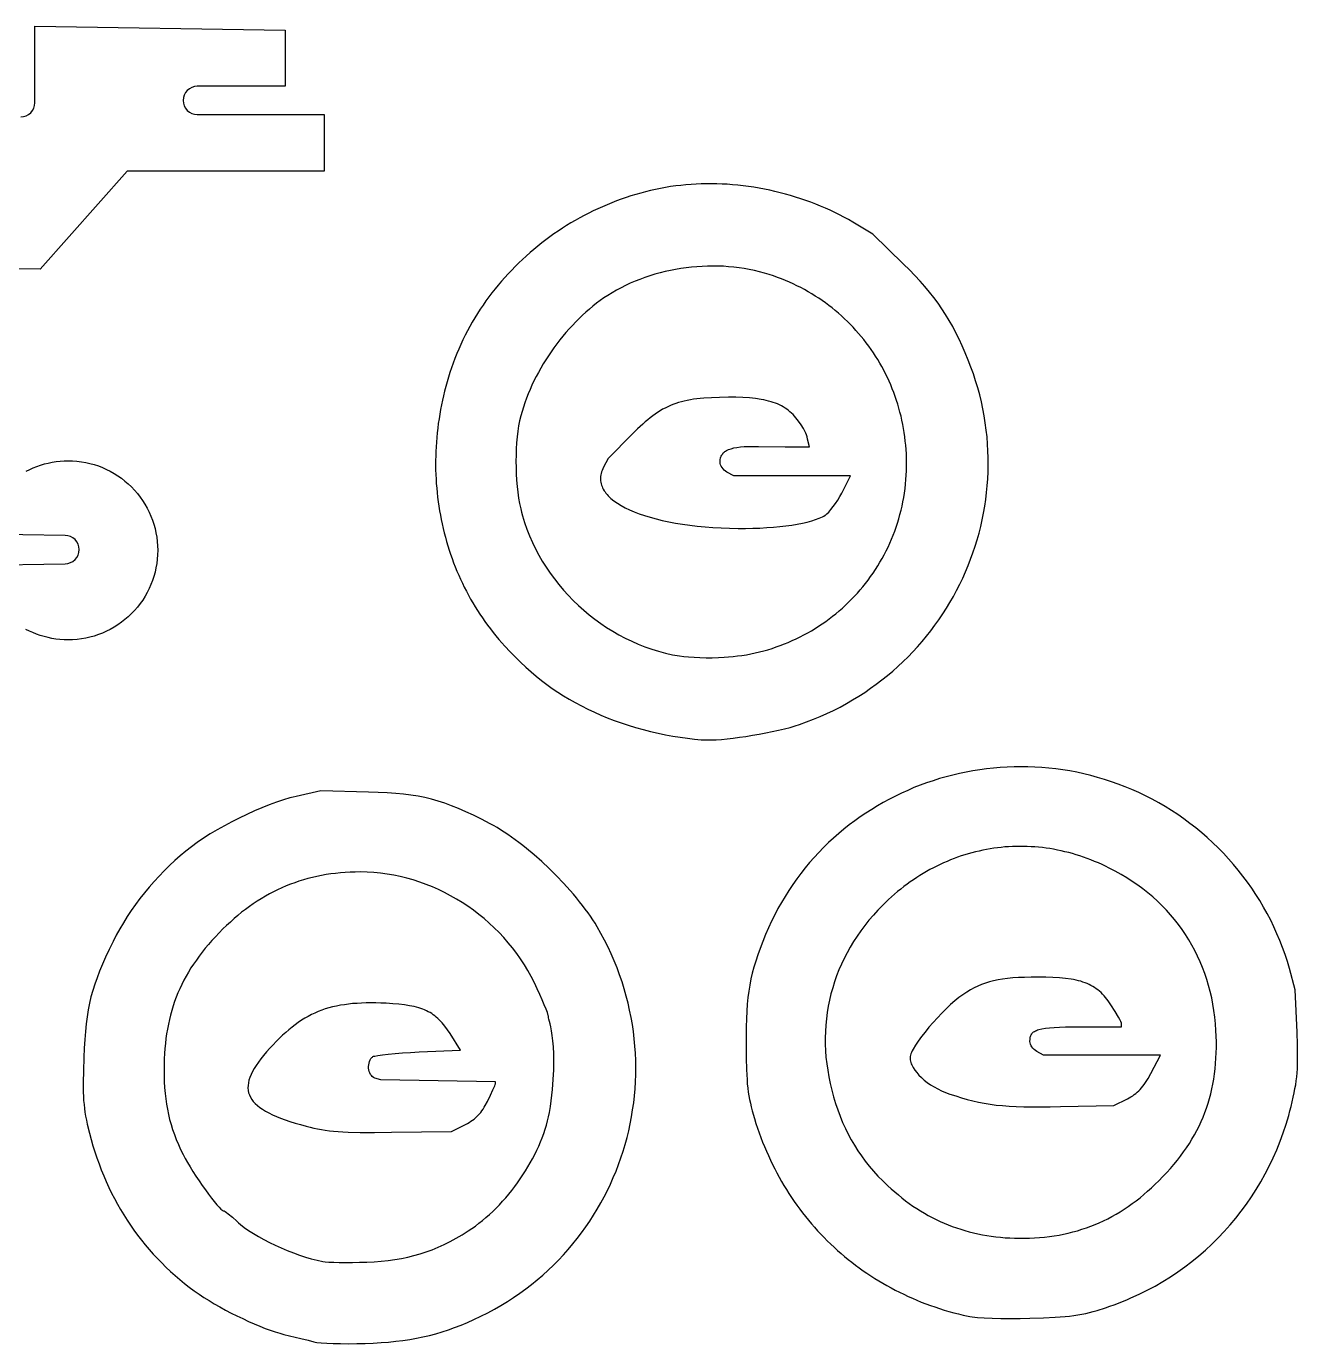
# Model space of a CAD drawing. Extents: x 15 to 568, y 413 to 1194.
# Drawn here: x 281.3 to 416.6, y 563.2 to 703.3 of the extents above; entities that cross this region are included whole.
import ezdxf

# ---------------------------------------------------------------- set-up
doc = ezdxf.new("R2010")
doc.units = 0
doc.header["$MEASUREMENT"] = 0
doc.layers.add('LAYER_1', color=18, linetype='CONTINUOUS')

msp = doc.modelspace()

# ---------------------------------------------------------------- linework, layer by layer
at = {"layer": 'LAYER_1'}
for points in [[(280.72, 693.64, 0.414214), (282.22, 695.14), (282.22, 703.27), (308.86, 702.87), (308.86, 696.89), (299.5, 696.89, 0.414214), (298, 695.39, 0.414214), (299.5, 693.89), (312.99, 693.89), (312.99, 687.88), (292.05, 687.88), (282.78, 677.43), (195.91, 677.75)], [(281.31, 655.97), (281.68, 656.15), (282.05, 656.32), (282.44, 656.47), (282.83, 656.61), (283.23, 656.73), (283.64, 656.83), (284.05, 656.92), (284.47, 656.98), (284.9, 657.03), (285.33, 657.06), (285.76, 657.07, -0.414214), (295.29, 647.55, -0.414214), (285.76, 638.02), (285.32, 638.03), (284.89, 638.06), (284.46, 638.11), (284.03, 638.18), (283.62, 638.26), (283.21, 638.37), (282.8, 638.49), (282.41, 638.63), (282.02, 638.79), (281.64, 638.96), (281.27, 639.14)], [(276.37, 645.97), (285.43, 646.12, 0.414214), (286.93, 647.62, 0.414214), (285.43, 649.12), (276.39, 649.25)]]:
    msp.add_lwpolyline(points, format="xyb", dxfattribs=at)
for points in [[(353.81, 627.38), (354.23, 627.38), (354.71, 627.4), (355.26, 627.44), (355.86, 627.5), (356.5, 627.57), (357.17, 627.66), (357.87, 627.76), (358.57, 627.88), (359.29, 628), (359.99, 628.14), (360.68, 628.28), (361.35, 628.42), (361.98, 628.57), (362.57, 628.72), (363.1, 628.87), (363.57, 629.02), (364.32, 629.29), (365.06, 629.58), (365.78, 629.88), (366.49, 630.2), (367.19, 630.53), (367.88, 630.88), (368.56, 631.25), (369.22, 631.63), (369.87, 632.03), (370.51, 632.44), (371.13, 632.87), (371.74, 633.31), (372.34, 633.76), (372.92, 634.23), (373.49, 634.71), (374.05, 635.2), (374.59, 635.71), (375.12, 636.23), (375.63, 636.76), (376.13, 637.3), (376.62, 637.85), (377.09, 638.42), (377.54, 638.99), (377.98, 639.58), (378.4, 640.17), (378.81, 640.78), (379.21, 641.39), (379.58, 642.01), (379.95, 642.65), (380.29, 643.29), (380.62, 643.93), (380.94, 644.59), (381.23, 645.25), (381.52, 645.92), (381.78, 646.6), (382.03, 647.29), (382.26, 647.98), (382.47, 648.67), (382.67, 649.37), (382.85, 650.08), (383.01, 650.79), (383.15, 651.51), (383.28, 652.23), (383.38, 652.95), (383.47, 653.68), (383.54, 654.41), (383.6, 655.15), (383.63, 655.88), (383.65, 656.62), (383.64, 657.37), (383.62, 658.11), (383.58, 658.85), (383.52, 659.6), (383.44, 660.34), (383.34, 661.09), (383.22, 661.84), (383.08, 662.59), (382.92, 663.33), (382.74, 664.08), (382.54, 664.82), (382.31, 665.56), (382.07, 666.3), (381.81, 667.04), (381.53, 667.78), (381.21, 668.55), (380.88, 669.3), (380.55, 670.01), (380.22, 670.69), (379.87, 671.35), (379.5, 671.99), (379.12, 672.62), (378.73, 673.23), (378.31, 673.82), (377.87, 674.42), (377.41, 675), (376.92, 675.59), (376.4, 676.18), (375.85, 676.77), (375.27, 677.37), (374.65, 677.99), (371.39, 681.18), (369.23, 682.46), (368.77, 682.73), (368.3, 682.99), (367.82, 683.24), (367.33, 683.48), (366.84, 683.72), (366.33, 683.94), (365.82, 684.16), (365.3, 684.37), (364.77, 684.57), (364.24, 684.76), (363.71, 684.94), (363.16, 685.11), (362.62, 685.28), (362.07, 685.43), (361.51, 685.57), (360.96, 685.71), (360.4, 685.83), (359.84, 685.95), (359.27, 686.05), (358.71, 686.15), (358.15, 686.23), (357.58, 686.31), (357.02, 686.37), (356.45, 686.43), (355.89, 686.47), (355.33, 686.5), (354.77, 686.52), (354.21, 686.53), (353.66, 686.53), (353.11, 686.52), (352.57, 686.5), (352.03, 686.46), (351.48, 686.42), (350.94, 686.36), (350.4, 686.29), (349.86, 686.22), (349.32, 686.13), (348.79, 686.03), (348.26, 685.92), (347.73, 685.8), (347.2, 685.67), (346.68, 685.54), (346.16, 685.39), (345.64, 685.23), (345.13, 685.06), (344.61, 684.89), (344.11, 684.7), (343.6, 684.51), (343.1, 684.3), (342.61, 684.09), (342.11, 683.87), (341.63, 683.64), (341.14, 683.4), (340.66, 683.15), (340.19, 682.89), (339.72, 682.63), (339.25, 682.36), (338.79, 682.08), (338.34, 681.79), (337.89, 681.49), (337.44, 681.19), (337.01, 680.87), (336.57, 680.55), (336.15, 680.23), (335.72, 679.89), (335.31, 679.55), (334.9, 679.2), (334.5, 678.84), (334.1, 678.48), (333.71, 678.11), (333.33, 677.73), (332.95, 677.35), (332.59, 676.96), (332.22, 676.57), (331.87, 676.16), (331.52, 675.75), (331.18, 675.34), (330.85, 674.92), (330.53, 674.49), (330.21, 674.06), (329.91, 673.62), (329.61, 673.18), (329.32, 672.73), (329.04, 672.28), (328.76, 671.82), (328.5, 671.35), (328.24, 670.88), (328, 670.41), (327.76, 669.93), (327.53, 669.44), (327.31, 668.95), (327.11, 668.46), (326.91, 667.96), (326.72, 667.46), (326.54, 666.96), (326.37, 666.45), (326.22, 665.96), (326.08, 665.47), (325.94, 664.98), (325.81, 664.48), (325.69, 663.99), (325.58, 663.5), (325.48, 663.01), (325.38, 662.51), (325.3, 662.02), (325.22, 661.52), (325.14, 661.03), (325.08, 660.54), (325.03, 660.04), (324.98, 659.55), (324.94, 659.05), (324.91, 658.56), (324.88, 658.07), (324.87, 657.58), (324.86, 657.09), (324.86, 656.6), (324.86, 656.11), (324.88, 655.62), (324.9, 655.13), (324.93, 654.65), (324.97, 654.16), (325.01, 653.68), (325.07, 653.2), (325.13, 652.72), (325.2, 652.24), (325.27, 651.76), (325.36, 651.29), (325.45, 650.82), (325.55, 650.35), (325.65, 649.88), (325.76, 649.41), (325.89, 648.95), (326.01, 648.49), (326.15, 648.03), (326.29, 647.57), (326.44, 647.12), (326.6, 646.67), (326.77, 646.23), (326.94, 645.78), (327.12, 645.34), (327.31, 644.91), (327.5, 644.47), (327.7, 644.04), (327.91, 643.62), (328.13, 643.19), (328.35, 642.77), (328.58, 642.36), (328.82, 641.95), (329.06, 641.54), (329.31, 641.14), (329.57, 640.74), (329.84, 640.35), (330.11, 639.96), (330.39, 639.57), (330.68, 639.19), (330.97, 638.82), (331.27, 638.45), (331.58, 638.08), (331.9, 637.72), (332.22, 637.37), (332.79, 636.76), (333.35, 636.19), (333.9, 635.64), (334.46, 635.12), (335.01, 634.62), (335.56, 634.15), (336.12, 633.7), (336.69, 633.27), (337.26, 632.86), (337.85, 632.46), (338.45, 632.08), (339.07, 631.71), (339.71, 631.35), (340.36, 631), (341.05, 630.66), (341.76, 630.32), (342.42, 630.02), (343.12, 629.74), (343.84, 629.46), (344.59, 629.2), (345.35, 628.95), (346.13, 628.71), (346.93, 628.49), (347.72, 628.29), (348.52, 628.11), (349.32, 627.94), (350.11, 627.79), (350.89, 627.66), (351.65, 627.56), (352.4, 627.47), (353.12, 627.41)], [(355.55, 636.17), (356.03, 636.21), (356.51, 636.25), (356.98, 636.31), (357.45, 636.37), (357.92, 636.45), (358.39, 636.54), (358.85, 636.63), (359.3, 636.74), (359.76, 636.86), (360.21, 636.98), (360.65, 637.12), (361.09, 637.27), (361.53, 637.42), (361.96, 637.59), (362.38, 637.76), (362.8, 637.95), (363.22, 638.14), (363.63, 638.34), (364.04, 638.55), (364.44, 638.77), (364.83, 638.99), (365.22, 639.23), (365.61, 639.47), (365.99, 639.72), (366.36, 639.98), (366.73, 640.25), (367.09, 640.53), (367.44, 640.81), (367.79, 641.1), (368.13, 641.4), (368.46, 641.7), (368.79, 642.02), (369.11, 642.34), (369.42, 642.66), (369.73, 643), (370.02, 643.33), (370.32, 643.68), (370.6, 644.03), (370.87, 644.39), (371.14, 644.76), (371.4, 645.13), (371.65, 645.51), (371.9, 645.89), (372.13, 646.28), (372.36, 646.67), (372.58, 647.07), (372.79, 647.48), (372.99, 647.89), (373.18, 648.3), (373.36, 648.73), (373.53, 649.15), (373.7, 649.58), (373.85, 650.02), (374, 650.45), (374.13, 650.9), (374.26, 651.35), (374.37, 651.8), (374.48, 652.25), (374.58, 652.71), (374.66, 653.18), (374.73, 653.64), (374.8, 654.11), (374.85, 654.59), (374.89, 655.07), (374.93, 655.53), (374.95, 655.99), (374.96, 656.45), (374.96, 656.91), (374.95, 657.37), (374.94, 657.82), (374.91, 658.28), (374.87, 658.73), (374.83, 659.17), (374.78, 659.62), (374.71, 660.06), (374.64, 660.5), (374.56, 660.94), (374.47, 661.37), (374.37, 661.8), (374.26, 662.23), (374.15, 662.66), (374.02, 663.08), (373.89, 663.49), (373.75, 663.91), (373.6, 664.32), (373.44, 664.73), (373.28, 665.13), (373.1, 665.53), (372.92, 665.92), (372.73, 666.31), (372.53, 666.7), (372.33, 667.08), (372.12, 667.45), (371.9, 667.83), (371.67, 668.19), (371.43, 668.56), (371.19, 668.91), (370.94, 669.26), (370.68, 669.61), (370.41, 669.95), (370.14, 670.29), (369.86, 670.62), (369.57, 670.94), (369.28, 671.26), (368.98, 671.57), (368.67, 671.88), (368.36, 672.18), (368.04, 672.47), (367.71, 672.76), (367.38, 673.04), (367.04, 673.32), (366.69, 673.59), (366.34, 673.85), (365.98, 674.1), (365.62, 674.35), (365.25, 674.59), (364.87, 674.82), (364.49, 675.05), (364.1, 675.27), (363.7, 675.48), (363.3, 675.68), (362.9, 675.87), (362.49, 676.06), (362.07, 676.24), (361.65, 676.41), (361.22, 676.57), (360.79, 676.73), (360.35, 676.87), (359.83, 677.03), (359.31, 677.17), (358.77, 677.3), (358.23, 677.41), (357.69, 677.51), (357.14, 677.59), (356.58, 677.66), (356.03, 677.71), (355.47, 677.75), (354.91, 677.77), (354.34, 677.77), (353.78, 677.77), (353.21, 677.74), (352.64, 677.71), (352.08, 677.65), (351.52, 677.59), (350.95, 677.51), (350.39, 677.41), (349.84, 677.31), (349.29, 677.18), (348.74, 677.05), (348.19, 676.9), (347.66, 676.73), (347.13, 676.55), (346.6, 676.36), (346.08, 676.16), (345.57, 675.94), (345.07, 675.71), (344.58, 675.46), (344.1, 675.2), (343.63, 674.93), (343.17, 674.64), (342.77, 674.38), (342.38, 674.11), (341.99, 673.82), (341.6, 673.52), (341.22, 673.2), (340.85, 672.88), (340.48, 672.54), (340.12, 672.19), (339.76, 671.84), (339.41, 671.47), (339.06, 671.1), (338.72, 670.71), (338.39, 670.32), (338.07, 669.92), (337.75, 669.51), (337.45, 669.09), (337.15, 668.67), (336.86, 668.24), (336.58, 667.81), (336.31, 667.37), (336.04, 666.92), (335.79, 666.47), (335.55, 666.02), (335.32, 665.56), (335.1, 665.1), (334.9, 664.64), (334.7, 664.18), (334.52, 663.71), (334.35, 663.24), (334.19, 662.77), (334.05, 662.3), (333.91, 661.84), (333.79, 661.33), (333.69, 660.79), (333.6, 660.21), (333.53, 659.61), (333.47, 658.98), (333.43, 658.33), (333.41, 657.68), (333.4, 657.01), (333.41, 656.34), (333.43, 655.67), (333.47, 655), (333.53, 654.35), (333.6, 653.72), (333.69, 653.1), (333.79, 652.52), (333.91, 651.96), (334, 651.59), (334.1, 651.23), (334.32, 650.5), (334.57, 649.79), (334.85, 649.08), (335.15, 648.39), (335.48, 647.71), (335.83, 647.04), (336.21, 646.38), (336.62, 645.74), (337.04, 645.11), (337.49, 644.5), (337.96, 643.9), (338.45, 643.32), (338.96, 642.76), (339.5, 642.21), (340.05, 641.69), (340.61, 641.18), (341.2, 640.69), (341.8, 640.22), (342.42, 639.77), (343.05, 639.35), (343.7, 638.95), (344.36, 638.57), (345.04, 638.21), (345.72, 637.88), (346.42, 637.58), (347.13, 637.3), (347.85, 637.05), (348.58, 636.82), (349.31, 636.62), (350.06, 636.45), (350.81, 636.32), (351.25, 636.26), (351.77, 636.21), (352.35, 636.17), (352.98, 636.15), (353.63, 636.13), (354.29, 636.13), (354.94, 636.15)], [(364.62, 658.56), (364.42, 659.37), (364.37, 659.62), (364.32, 659.82), (364.25, 660.01), (364.14, 660.22), (363.98, 660.5), (363.74, 660.89), (363.47, 661.29), (363.33, 661.47), (363.18, 661.65), (363.03, 661.82), (362.88, 661.99), (362.72, 662.14), (362.56, 662.29), (362.39, 662.43), (362.21, 662.56), (362.03, 662.68), (361.84, 662.8), (361.64, 662.91), (361.44, 663.01), (361.23, 663.11), (361, 663.19), (360.78, 663.28), (360.54, 663.35), (360.29, 663.42), (360.03, 663.49), (359.76, 663.54), (359.48, 663.6), (358.89, 663.68), (358.24, 663.75), (357.55, 663.79), (356.81, 663.82), (356, 663.82), (355.07, 663.81), (354.2, 663.78), (353.4, 663.73), (353.02, 663.7), (352.65, 663.65), (352.3, 663.61), (351.96, 663.55), (351.63, 663.49), (351.31, 663.42), (351, 663.34), (350.69, 663.25), (350.4, 663.16), (350.11, 663.05), (349.83, 662.94), (349.55, 662.81), (349.28, 662.68), (349.01, 662.54), (348.75, 662.38), (348.48, 662.21), (348.22, 662.04), (347.96, 661.85), (347.69, 661.65), (347.43, 661.44), (347.16, 661.21), (346.89, 660.97), (346.34, 660.46), (345.76, 659.89), (343.22, 657.3), (342.72, 656.38), (342.64, 656.21), (342.57, 656.05), (342.51, 655.89), (342.47, 655.73), (342.43, 655.57), (342.41, 655.41), (342.4, 655.25), (342.4, 655.09), (342.41, 654.94), (342.43, 654.78), (342.46, 654.63), (342.5, 654.48), (342.56, 654.33), (342.62, 654.18), (342.7, 654.04), (342.78, 653.89), (342.88, 653.75), (342.98, 653.61), (343.1, 653.47), (343.23, 653.33), (343.36, 653.2), (343.51, 653.07), (343.83, 652.81), (344.19, 652.55), (344.58, 652.31), (345.02, 652.08), (345.48, 651.85), (345.98, 651.64), (346.52, 651.43), (347.09, 651.24), (347.68, 651.06), (348.31, 650.89), (348.97, 650.73), (349.66, 650.58), (350.38, 650.45), (351.13, 650.33), (351.9, 650.22), (352.69, 650.13), (353.52, 650.05), (354.36, 649.98), (355.23, 649.94), (356.12, 649.9), (357.03, 649.88), (357.82, 649.88), (358.6, 649.9), (359.35, 649.92), (360.08, 649.96), (360.79, 650.01), (361.47, 650.07), (362.12, 650.14), (362.74, 650.23), (363.33, 650.32), (363.88, 650.43), (364.39, 650.54), (364.87, 650.67), (365.29, 650.81), (365.68, 650.95), (366.01, 651.1), (366.16, 651.18), (366.29, 651.27), (366.39, 651.33), (366.48, 651.41), (366.7, 651.62), (366.92, 651.88), (367.16, 652.19), (367.4, 652.53), (367.64, 652.89), (367.86, 653.26), (368.06, 653.64), (368.98, 655.47), (356.58, 655.47), (355.85, 655.86), (355.71, 655.95), (355.57, 656.07), (355.45, 656.2), (355.34, 656.34), (355.25, 656.49), (355.18, 656.64), (355.14, 656.79), (355.13, 656.94), (355.14, 657.17), (355.18, 657.38), (355.21, 657.48), (355.24, 657.57), (355.29, 657.66), (355.34, 657.74), (355.4, 657.82), (355.46, 657.9), (355.54, 657.97), (355.62, 658.04), (355.71, 658.1), (355.81, 658.16), (356.03, 658.26), (356.29, 658.35), (356.58, 658.43), (356.92, 658.49), (357.29, 658.54), (357.7, 658.57), (358.16, 658.59), (358.66, 658.6), (359.2, 658.59), (362.03, 658.55), (363.3, 658.55), (363.87, 658.55)], [(388.09, 565.89), (389.54, 565.94), (390.78, 566), (391.32, 566.03), (391.83, 566.07), (392.31, 566.12), (392.76, 566.18), (393.19, 566.25), (393.61, 566.32), (394.02, 566.4), (394.42, 566.5), (394.83, 566.61), (395.24, 566.72), (396.13, 567), (396.59, 567.16), (397.05, 567.32), (397.5, 567.49), (397.95, 567.67), (398.4, 567.85), (398.84, 568.04), (399.71, 568.44), (400.57, 568.86), (401.41, 569.31), (402.23, 569.79), (403.03, 570.29), (403.82, 570.81), (404.58, 571.36), (405.33, 571.93), (406.06, 572.52), (406.77, 573.14), (407.45, 573.77), (408.12, 574.43), (408.77, 575.11), (409.39, 575.81), (409.99, 576.53), (410.57, 577.26), (411.13, 578.02), (411.66, 578.8), (412.17, 579.59), (412.66, 580.4), (413.12, 581.23), (413.55, 582.07), (413.96, 582.93), (414.35, 583.81), (414.71, 584.7), (415.04, 585.6), (415.34, 586.52), (415.48, 586.99), (415.62, 587.46), (415.75, 587.93), (415.87, 588.41), (416.1, 589.4), (416.2, 589.86), (416.28, 590.3), (416.36, 590.72), (416.42, 591.14), (416.47, 591.56), (416.51, 591.98), (416.54, 592.41), (416.56, 592.86), (416.57, 593.34), (416.57, 593.84), (416.55, 594.97), (416.51, 596.29), (416.32, 600.81), (415.7, 603.06), (415.48, 603.82), (415.23, 604.57), (414.97, 605.32), (414.68, 606.05), (414.37, 606.78), (414.05, 607.5), (413.7, 608.21), (413.33, 608.92), (412.95, 609.61), (412.54, 610.29), (412.12, 610.96), (411.68, 611.62), (411.22, 612.27), (410.74, 612.91), (410.25, 613.53), (409.74, 614.14), (409.21, 614.74), (408.67, 615.33), (408.11, 615.9), (407.54, 616.45), (406.96, 616.99), (406.36, 617.52), (405.74, 618.02), (405.11, 618.51), (404.47, 618.99), (403.82, 619.44), (403.16, 619.88), (402.48, 620.3), (401.79, 620.7), (401.09, 621.09), (400.38, 621.45), (399.66, 621.79), (398.94, 622.11), (398.22, 622.41), (397.49, 622.68), (396.76, 622.94), (396.03, 623.18), (395.29, 623.4), (394.55, 623.6), (393.82, 623.78), (393.07, 623.94), (392.33, 624.08), (391.59, 624.2), (390.85, 624.3), (390.11, 624.38), (389.36, 624.45), (388.62, 624.5), (387.88, 624.52), (387.14, 624.53), (386.4, 624.53), (385.67, 624.5), (384.93, 624.46), (384.2, 624.39), (383.47, 624.31), (382.75, 624.22), (382.03, 624.1), (381.31, 623.97), (380.59, 623.82), (379.89, 623.65), (379.18, 623.47), (378.48, 623.27), (377.79, 623.05), (377.1, 622.82), (376.42, 622.57), (375.75, 622.31), (375.08, 622.02), (374.42, 621.73), (373.77, 621.41), (373.13, 621.08), (372.49, 620.74), (371.86, 620.38), (371.25, 620), (370.64, 619.61), (370.04, 619.2), (369.45, 618.78), (368.87, 618.35), (368.3, 617.9), (367.74, 617.43), (367.2, 616.95), (366.66, 616.46), (366.14, 615.95), (365.63, 615.42), (365.13, 614.89), (364.65, 614.34), (364.18, 613.77), (363.72, 613.19), (363.28, 612.6), (362.85, 612), (362.43, 611.38), (362.03, 610.75), (361.65, 610.1), (361.28, 609.45), (360.93, 608.78), (360.59, 608.1), (360.27, 607.4), (359.97, 606.69), (359.66, 605.93), (359.38, 605.21), (359.13, 604.53), (358.91, 603.86), (358.72, 603.22), (358.55, 602.59), (358.4, 601.96), (358.28, 601.32), (358.17, 600.66), (358.09, 599.99), (358.02, 599.28), (357.97, 598.53), (357.93, 597.74), (357.91, 596.89), (357.89, 595.98), (357.89, 594.99), (357.9, 593.55), (357.94, 592.32), (357.96, 591.78), (357.99, 591.27), (358.02, 590.8), (358.07, 590.35), (358.12, 589.93), (358.18, 589.52), (358.25, 589.13), (358.34, 588.74), (358.43, 588.35), (358.53, 587.95), (358.77, 587.11), (358.94, 586.6), (359.1, 586.1), (359.28, 585.6), (359.46, 585.11), (359.65, 584.62), (359.85, 584.13), (360.05, 583.65), (360.26, 583.18), (360.48, 582.71), (360.7, 582.25), (360.93, 581.79), (361.17, 581.33), (361.41, 580.89), (361.66, 580.44), (361.92, 580.01), (362.18, 579.57), (362.45, 579.15), (362.73, 578.73), (363.01, 578.31), (363.3, 577.9), (363.6, 577.5), (363.9, 577.1), (364.21, 576.7), (364.52, 576.32), (364.84, 575.93), (365.17, 575.56), (365.5, 575.19), (365.84, 574.83), (366.18, 574.47), (366.53, 574.12), (366.89, 573.77), (367.25, 573.43), (367.61, 573.1), (367.99, 572.77), (368.36, 572.45), (368.75, 572.14), (369.14, 571.83), (369.53, 571.53), (369.93, 571.23), (370.33, 570.94), (370.74, 570.66), (371.16, 570.39), (371.58, 570.12), (372.01, 569.86), (372.44, 569.6), (372.87, 569.35), (373.31, 569.11), (373.76, 568.88), (374.21, 568.65), (374.66, 568.43), (375.13, 568.21), (375.59, 568.01), (376.06, 567.81), (376.53, 567.61), (377.01, 567.43), (377.5, 567.25), (377.98, 567.08), (378.48, 566.92), (378.97, 566.76), (379.47, 566.61), (379.98, 566.47), (380.49, 566.34), (381, 566.21), (381.52, 566.09), (381.7, 566.06), (381.93, 566.03), (382.5, 565.97), (383.23, 565.93), (384.07, 565.89), (385, 565.87), (386, 565.87), (387.04, 565.87)], [(317.35, 563.21), (318.22, 563.24), (319.05, 563.29), (319.85, 563.35), (320.63, 563.43), (321.38, 563.52), (322.11, 563.63), (322.82, 563.75), (323.51, 563.9), (324.2, 564.06), (324.87, 564.24), (325.54, 564.43), (326.21, 564.65), (326.88, 564.89), (327.56, 565.15), (328.24, 565.44), (328.93, 565.75), (329.67, 566.09), (330.4, 566.46), (331.11, 566.85), (331.81, 567.25), (332.49, 567.66), (333.15, 568.09), (333.8, 568.54), (334.44, 569), (335.06, 569.48), (335.67, 569.97), (336.25, 570.48), (336.83, 571), (337.39, 571.53), (337.93, 572.07), (338.45, 572.63), (338.96, 573.2), (339.45, 573.78), (339.93, 574.37), (340.39, 574.98), (340.83, 575.59), (341.26, 576.21), (341.67, 576.85), (342.06, 577.49), (342.44, 578.15), (342.79, 578.81), (343.14, 579.48), (343.46, 580.15), (343.76, 580.84), (344.05, 581.53), (344.32, 582.23), (344.57, 582.94), (344.81, 583.65), (345.02, 584.37), (345.22, 585.09), (345.4, 585.82), (345.56, 586.56), (345.7, 587.29), (345.82, 588.04), (345.93, 588.78), (346.01, 589.53), (346.08, 590.28), (346.12, 591.04), (346.15, 591.79), (346.16, 592.55), (346.15, 593.31), (346.11, 594.07), (346.06, 594.83), (345.99, 595.59), (345.9, 596.36), (345.79, 597.12), (345.66, 597.88), (345.5, 598.64), (345.33, 599.39), (345.14, 600.15), (344.92, 600.9), (344.69, 601.65), (344.43, 602.4), (344.16, 603.15), (343.86, 603.89), (343.54, 604.62), (343.2, 605.36), (342.83, 606.08), (342.45, 606.8), (342.04, 607.52), (341.82, 607.88), (341.59, 608.26), (341.33, 608.63), (341.07, 609.01), (340.78, 609.4), (340.48, 609.79), (340.17, 610.18), (339.85, 610.58), (339.52, 610.97), (339.17, 611.37), (338.46, 612.16), (337.71, 612.94), (336.93, 613.7), (336.14, 614.44), (335.34, 615.16), (334.53, 615.83), (334.13, 616.16), (333.72, 616.47), (333.32, 616.77), (332.93, 617.06), (332.54, 617.33), (332.15, 617.59), (331.76, 617.84), (331.39, 618.07), (331.02, 618.28), (330.66, 618.47), (329.73, 618.94), (328.87, 619.37), (328.06, 619.75), (327.29, 620.09), (326.55, 620.39), (325.83, 620.65), (325.12, 620.88), (324.42, 621.08), (323.71, 621.25), (322.99, 621.39), (322.23, 621.51), (321.44, 621.6), (320.61, 621.68), (319.71, 621.74), (318.76, 621.79), (317.72, 621.82), (312.66, 621.96), (310.03, 621.37), (309.7, 621.29), (309.36, 621.21), (308.66, 621), (307.92, 620.76), (307.16, 620.48), (306.37, 620.17), (305.58, 619.83), (304.78, 619.46), (303.97, 619.08), (303.18, 618.67), (302.39, 618.25), (301.62, 617.82), (300.88, 617.38), (300.17, 616.93), (299.5, 616.47), (298.87, 616.02), (298.28, 615.57), (297.69, 615.07), (297.11, 614.56), (296.54, 614.03), (295.98, 613.48), (295.44, 612.91), (294.9, 612.33), (294.38, 611.74), (293.88, 611.13), (293.4, 610.51), (292.93, 609.88), (292.48, 609.24), (292.05, 608.59), (291.64, 607.94), (291.25, 607.28), (290.88, 606.62), (290.54, 605.95), (290.12, 605.1), (289.74, 604.29), (289.4, 603.53), (289.1, 602.81), (288.83, 602.1), (288.59, 601.42), (288.38, 600.74), (288.19, 600.07), (288.03, 599.38), (287.9, 598.68), (287.78, 597.95), (287.69, 597.19), (287.6, 596.38), (287.54, 595.53), (287.48, 594.61), (287.43, 593.62), (287.38, 592.18), (287.36, 590.97), (287.36, 590.44), (287.37, 589.94), (287.38, 589.48), (287.41, 589.03), (287.45, 588.61), (287.5, 588.2), (287.55, 587.79), (287.62, 587.38), (287.71, 586.95), (287.8, 586.52), (288.03, 585.56), (288.21, 584.89), (288.4, 584.23), (288.6, 583.58), (288.82, 582.93), (289.05, 582.29), (289.29, 581.65), (289.54, 581.03), (289.81, 580.41), (290.09, 579.8), (290.38, 579.2), (290.69, 578.61), (291, 578.03), (291.33, 577.45), (291.67, 576.89), (292.03, 576.33), (292.39, 575.78), (292.76, 575.25), (293.15, 574.72), (293.55, 574.2), (293.96, 573.69), (294.38, 573.19), (294.81, 572.71), (295.25, 572.23), (295.71, 571.76), (296.17, 571.31), (296.65, 570.86), (297.13, 570.43), (297.63, 570.01), (298.13, 569.59), (298.65, 569.19), (299.17, 568.81), (299.71, 568.43), (300.21, 568.1), (300.75, 567.76), (301.31, 567.42), (301.89, 567.09), (302.49, 566.76), (303.1, 566.44), (303.71, 566.13), (304.33, 565.84), (304.94, 565.55), (305.55, 565.29), (306.14, 565.04), (306.71, 564.81), (307.26, 564.61), (307.78, 564.44), (308.27, 564.29), (308.72, 564.17), (310.5, 563.74), (311.31, 563.54), (311.91, 563.38), (312.04, 563.35), (312.22, 563.32), (312.68, 563.27), (313.27, 563.23), (313.97, 563.2), (314.75, 563.19), (315.58, 563.18), (316.46, 563.19)], [(386.96, 574.39), (387.51, 574.39), (388.05, 574.4), (388.59, 574.43), (389.12, 574.47), (389.64, 574.51), (390.16, 574.57), (390.67, 574.65), (391.18, 574.73), (391.67, 574.83), (392.17, 574.94), (392.66, 575.06), (393.14, 575.19), (393.62, 575.34), (394.09, 575.5), (394.55, 575.67), (395.02, 575.85), (395.47, 576.04), (395.92, 576.25), (396.37, 576.47), (396.81, 576.71), (397.25, 576.95), (397.69, 577.21), (398.12, 577.48), (398.54, 577.77), (398.96, 578.07), (399.38, 578.38), (399.8, 578.7), (400.21, 579.04), (400.61, 579.39), (401.02, 579.75), (401.42, 580.13), (401.81, 580.51), (402.24, 580.95), (402.64, 581.38), (403.03, 581.81), (403.41, 582.25), (403.77, 582.69), (404.11, 583.13), (404.44, 583.58), (404.75, 584.02), (405.05, 584.48), (405.33, 584.93), (405.59, 585.39), (405.85, 585.85), (406.08, 586.32), (406.3, 586.79), (406.51, 587.27), (406.7, 587.76), (406.88, 588.24), (407.04, 588.74), (407.19, 589.24), (407.33, 589.75), (407.45, 590.27), (407.55, 590.79), (407.65, 591.32), (407.73, 591.86), (407.79, 592.41), (407.84, 592.96), (407.88, 593.53), (407.91, 594.1), (407.92, 594.68), (407.92, 595.28), (407.91, 595.88), (407.88, 596.49), (407.83, 597.2), (407.76, 597.91), (407.67, 598.6), (407.56, 599.28), (407.43, 599.96), (407.28, 600.62), (407.1, 601.28), (406.91, 601.92), (406.69, 602.55), (406.46, 603.18), (406.2, 603.79), (405.93, 604.39), (405.64, 604.99), (405.32, 605.57), (404.99, 606.13), (404.64, 606.69), (404.27, 607.23), (403.88, 607.76), (403.47, 608.28), (403.04, 608.79), (402.6, 609.28), (402.13, 609.76), (401.65, 610.23), (401.15, 610.68), (400.63, 611.12), (400.1, 611.54), (399.55, 611.95), (398.98, 612.34), (398.39, 612.72), (397.79, 613.08), (397.17, 613.43), (396.53, 613.76), (396.14, 613.95), (395.76, 614.13), (395.37, 614.31), (394.97, 614.47), (394.58, 614.63), (394.19, 614.78), (393.79, 614.92), (393.4, 615.05), (393, 615.17), (392.6, 615.29), (392.21, 615.4), (391.81, 615.5), (391.41, 615.59), (391.01, 615.67), (390.61, 615.75), (390.21, 615.82), (389.81, 615.87), (389.41, 615.93), (389.01, 615.97), (388.61, 616), (388.21, 616.03), (387.81, 616.05), (387.41, 616.06), (387.02, 616.06), (386.62, 616.06), (386.22, 616.05), (385.82, 616.02), (385.43, 616), (385.03, 615.96), (384.64, 615.91), (384.25, 615.86), (383.85, 615.8), (383.46, 615.73), (383.07, 615.66), (382.69, 615.57), (382.3, 615.48), (381.91, 615.38), (381.53, 615.28), (381.15, 615.16), (380.77, 615.04), (380.39, 614.91), (380.02, 614.77), (379.64, 614.62), (379.27, 614.47), (378.9, 614.31), (378.53, 614.14), (378.17, 613.96), (377.81, 613.78), (377.45, 613.59), (377.09, 613.39), (376.74, 613.18), (376.38, 612.97), (376.04, 612.74), (375.69, 612.51), (375.35, 612.28), (375.01, 612.03), (374.67, 611.78), (374.34, 611.52), (374.01, 611.25), (373.69, 610.98), (373.36, 610.7), (373.05, 610.41), (372.73, 610.11), (372.42, 609.8), (371.91, 609.28), (371.43, 608.75), (370.96, 608.21), (370.52, 607.65), (370.1, 607.09), (369.7, 606.52), (369.32, 605.94), (368.97, 605.35), (368.63, 604.76), (368.32, 604.15), (368.03, 603.54), (367.77, 602.92), (367.52, 602.29), (367.3, 601.66), (367.1, 601.02), (366.92, 600.37), (366.76, 599.72), (366.63, 599.06), (366.52, 598.4), (366.43, 597.73), (366.37, 597.06), (366.33, 596.38), (366.31, 595.7), (366.31, 595.02), (366.34, 594.33), (366.39, 593.64), (366.47, 592.94), (366.57, 592.25), (366.69, 591.55), (366.83, 590.85), (367, 590.14), (367.19, 589.44), (367.41, 588.72), (367.65, 588.03), (367.89, 587.36), (368.16, 586.71), (368.45, 586.07), (368.75, 585.46), (369.07, 584.86), (369.41, 584.28), (369.77, 583.7), (370.16, 583.15), (370.56, 582.6), (370.99, 582.06), (371.45, 581.53), (371.92, 581.01), (372.43, 580.49), (372.96, 579.98), (373.33, 579.64), (373.71, 579.31), (374.09, 578.99), (374.47, 578.68), (374.86, 578.38), (375.25, 578.09), (375.64, 577.82), (376.04, 577.55), (376.45, 577.3), (376.86, 577.05), (377.27, 576.82), (377.68, 576.6), (378.11, 576.39), (378.53, 576.18), (378.96, 575.99), (379.39, 575.82), (379.83, 575.65), (380.27, 575.49), (380.72, 575.34), (381.17, 575.21), (381.63, 575.08), (382.09, 574.96), (382.56, 574.86), (383.03, 574.76), (383.5, 574.68), (383.98, 574.61), (384.47, 574.55), (384.95, 574.49), (385.45, 574.45), (385.95, 574.42), (386.45, 574.4)], [(336.97, 587.75), (337.07, 588.4), (337.15, 589.02), (337.22, 589.62), (337.28, 590.2), (337.33, 590.75), (337.37, 591.28), (337.4, 591.79), (337.42, 592.28), (337.44, 593.18), (337.42, 593.99), (337.39, 594.73), (337.33, 595.37), (337.27, 595.94), (337.19, 596.44), (337.11, 596.86), (337.04, 597.2), (336.91, 597.69), (336.88, 597.84), (336.86, 597.92), (336.86, 597.99), (336.83, 598.09), (336.75, 598.38), (336.61, 598.75), (336.42, 599.21), (336.2, 599.74), (335.94, 600.32), (335.66, 600.93), (335.36, 601.56), (335.03, 602.21), (334.68, 602.85), (334.3, 603.48), (333.9, 604.09), (333.48, 604.68), (333.04, 605.26), (332.59, 605.82), (332.11, 606.37), (331.61, 606.9), (331.1, 607.41), (330.57, 607.9), (330.02, 608.38), (329.46, 608.83), (328.89, 609.27), (328.3, 609.69), (327.69, 610.08), (327.08, 610.46), (326.45, 610.82), (325.81, 611.15), (325.17, 611.46), (324.51, 611.75), (323.84, 612.02), (323.17, 612.27), (322.48, 612.49), (321.8, 612.68), (321.1, 612.85), (320.4, 613), (319.69, 613.12), (318.99, 613.21), (318.27, 613.28), (317.56, 613.32), (316.84, 613.34), (316.31, 613.33), (315.78, 613.31), (315.25, 613.29), (314.74, 613.25), (314.22, 613.19), (313.72, 613.13), (313.22, 613.06), (312.72, 612.97), (312.23, 612.87), (311.75, 612.76), (311.27, 612.64), (310.79, 612.5), (310.32, 612.36), (309.86, 612.2), (309.4, 612.03), (308.94, 611.85), (308.49, 611.66), (308.05, 611.45), (307.61, 611.23), (307.17, 611), (306.74, 610.76), (306.31, 610.5), (305.88, 610.24), (305.46, 609.96), (305.05, 609.67), (304.63, 609.36), (304.22, 609.05), (303.82, 608.72), (303.42, 608.38), (303.02, 608.02), (302.62, 607.66), (302.23, 607.28), (301.83, 606.87), (301.44, 606.46), (301.06, 606.05), (300.7, 605.64), (300.35, 605.23), (300.02, 604.81), (299.7, 604.4), (299.4, 603.98), (299.1, 603.55), (298.83, 603.13), (298.56, 602.69), (298.31, 602.26), (298.08, 601.82), (297.85, 601.38), (297.64, 600.93), (297.44, 600.48), (297.26, 600.02), (297.09, 599.56), (296.93, 599.09), (296.78, 598.61), (296.65, 598.13), (296.53, 597.64), (296.42, 597.15), (296.32, 596.64), (296.23, 596.13), (296.16, 595.62), (296.1, 595.09), (296.05, 594.56), (296.01, 594.02), (295.98, 593.47), (295.97, 592.91), (295.96, 592.34), (295.97, 591.67), (295.99, 591.03), (296.02, 590.41), (296.07, 589.8), (296.14, 589.22), (296.22, 588.65), (296.32, 588.1), (296.43, 587.55), (296.56, 587.01), (296.71, 586.48), (296.87, 585.95), (297.06, 585.43), (297.26, 584.9), (297.49, 584.37), (297.73, 583.83), (298, 583.28), (298.21, 582.88), (298.46, 582.44), (298.74, 581.97), (299.04, 581.49), (299.36, 581), (299.69, 580.5), (300.02, 580.01), (300.36, 579.53), (300.69, 579.08), (301.01, 578.66), (301.3, 578.29), (301.57, 577.96), (301.82, 577.69), (302.02, 577.48), (302.1, 577.41), (302.18, 577.35), (302.24, 577.32), (302.29, 577.31), (302.36, 577.29), (302.47, 577.22), (302.62, 577.12), (302.8, 576.98), (303.23, 576.63), (303.71, 576.19), (303.89, 576.03), (304.08, 575.87), (304.5, 575.54), (304.96, 575.22), (305.47, 574.89), (306.01, 574.57), (306.58, 574.25), (307.18, 573.94), (307.79, 573.64), (308.43, 573.36), (309.07, 573.09), (309.72, 572.83), (310.36, 572.6), (311, 572.39), (311.63, 572.2), (312.25, 572.05), (312.84, 571.92), (313.11, 571.88), (313.5, 571.86), (314.01, 571.84), (314.61, 571.82), (315.28, 571.82), (316, 571.82), (316.76, 571.84), (317.54, 571.86), (318.32, 571.89), (319.07, 571.95), (319.8, 572.02), (320.51, 572.12), (321.21, 572.24), (321.89, 572.38), (322.55, 572.54), (323.21, 572.73), (323.85, 572.94), (324.49, 573.17), (325.12, 573.44), (325.76, 573.73), (326.39, 574.04), (327.03, 574.39), (327.67, 574.76), (328.32, 575.17), (328.71, 575.42), (329.09, 575.69), (329.47, 575.98), (329.84, 576.28), (330.21, 576.59), (330.58, 576.91), (330.94, 577.25), (331.29, 577.59), (331.64, 577.95), (331.98, 578.32), (332.31, 578.7), (332.64, 579.08), (332.96, 579.48), (333.27, 579.88), (333.57, 580.29), (333.86, 580.7), (334.15, 581.12), (334.42, 581.55), (334.68, 581.98), (334.93, 582.42), (335.17, 582.85), (335.4, 583.3), (335.62, 583.74), (335.82, 584.19), (336.02, 584.63), (336.2, 585.08), (336.36, 585.53), (336.51, 585.98), (336.65, 586.42), (336.77, 586.87), (336.88, 587.31)], [(391.34, 588.4), (397.03, 588.52), (398.47, 589.22), (398.66, 589.32), (398.84, 589.43), (399.02, 589.54), (399.19, 589.66), (399.35, 589.78), (399.51, 589.92), (399.66, 590.06), (399.81, 590.22), (399.96, 590.38), (400.1, 590.56), (400.25, 590.75), (400.39, 590.95), (400.52, 591.17), (400.66, 591.39), (400.94, 591.9), (401.97, 593.87), (389.54, 593.87), (388.81, 594.26), (388.67, 594.35), (388.53, 594.46), (388.41, 594.59), (388.3, 594.73), (388.21, 594.87), (388.14, 595.02), (388.1, 595.17), (388.09, 595.31), (388.1, 595.55), (388.13, 595.76), (388.16, 595.86), (388.19, 595.95), (388.23, 596.03), (388.28, 596.12), (388.34, 596.19), (388.41, 596.26), (388.48, 596.33), (388.57, 596.39), (388.67, 596.45), (388.78, 596.5), (388.91, 596.55), (389.04, 596.59), (389.36, 596.67), (389.73, 596.73), (390.16, 596.78), (390.66, 596.81), (391.23, 596.84), (391.88, 596.86), (393.42, 596.87), (397.84, 596.87), (397.84, 597.18), (397.82, 597.28), (397.76, 597.44), (397.65, 597.65), (397.51, 597.91), (397.15, 598.52), (396.71, 599.21), (396.42, 599.63), (396.12, 600.01), (395.97, 600.18), (395.81, 600.35), (395.65, 600.51), (395.49, 600.66), (395.32, 600.8), (395.14, 600.93), (394.96, 601.05), (394.78, 601.17), (394.58, 601.28), (394.38, 601.38), (394.18, 601.48), (393.96, 601.56), (393.73, 601.64), (393.5, 601.72), (393.26, 601.78), (393, 601.85), (392.74, 601.9), (392.46, 601.95), (391.87, 602.03), (391.23, 602.09), (390.53, 602.13), (389.78, 602.15), (388.96, 602.16), (388.21, 602.15), (387.51, 602.13), (386.86, 602.11), (386.26, 602.07), (385.7, 602.02), (385.18, 601.95), (384.69, 601.87), (384.22, 601.77), (383.78, 601.66), (383.35, 601.52), (382.94, 601.37), (382.55, 601.2), (382.15, 601.01), (381.76, 600.79), (381.36, 600.55), (380.96, 600.29), (380.75, 600.15), (380.54, 599.99), (380.1, 599.64), (379.65, 599.24), (379.18, 598.8), (378.71, 598.33), (378.24, 597.84), (377.78, 597.33), (377.34, 596.82), (376.93, 596.32), (376.55, 595.83), (376.2, 595.36), (375.91, 594.92), (375.66, 594.51), (375.57, 594.33), (375.48, 594.15), (375.42, 593.99), (375.37, 593.85), (375.34, 593.72), (375.33, 593.61), (375.33, 593.48), (375.35, 593.35), (375.38, 593.22), (375.41, 593.09), (375.46, 592.95), (375.51, 592.82), (375.58, 592.68), (375.65, 592.55), (375.83, 592.28), (376.04, 592), (376.28, 591.74), (376.55, 591.47), (376.85, 591.21), (377.17, 590.96), (377.52, 590.72), (377.89, 590.5), (378.28, 590.28), (378.69, 590.08), (379.11, 589.9), (379.55, 589.73), (380.19, 589.52), (380.81, 589.32), (381.41, 589.15), (382.01, 589), (382.61, 588.86), (383.21, 588.75), (383.84, 588.65), (384.48, 588.56), (385.16, 588.5), (385.87, 588.44), (386.63, 588.41), (387.44, 588.38), (388.31, 588.37), (389.24, 588.37), (390.25, 588.38)], [(320.16, 585.67), (326.54, 585.75), (328.04, 586.5), (328.24, 586.61), (328.43, 586.71), (328.6, 586.83), (328.77, 586.94), (328.94, 587.07), (329.09, 587.19), (329.24, 587.33), (329.39, 587.47), (329.52, 587.63), (329.66, 587.78), (329.78, 587.95), (329.91, 588.13), (330.03, 588.32), (330.14, 588.52), (330.37, 588.94), (330.69, 589.61), (330.95, 590.19), (331.14, 590.61), (331.19, 590.75), (331.21, 590.82), (331.23, 591.01), (319.04, 591.25), (318.38, 591.43), (318.31, 591.46), (318.24, 591.49), (318.12, 591.58), (318.02, 591.69), (317.93, 591.82), (317.86, 591.97), (317.8, 592.13), (317.76, 592.3), (317.73, 592.48), (317.73, 592.66), (317.74, 592.84), (317.77, 593.02), (317.82, 593.19), (317.88, 593.35), (317.97, 593.49), (318.07, 593.61), (318.13, 593.66), (318.19, 593.71), (318.26, 593.74), (318.38, 593.77), (318.72, 593.84), (319.21, 593.91), (319.82, 593.98), (320.54, 594.04), (321.33, 594.1), (322.19, 594.15), (323.09, 594.2), (327.51, 594.39), (326.39, 596.15), (326.11, 596.57), (325.83, 596.96), (325.54, 597.31), (325.39, 597.47), (325.24, 597.63), (325.09, 597.77), (324.93, 597.91), (324.77, 598.04), (324.61, 598.16), (324.44, 598.28), (324.26, 598.38), (324.08, 598.48), (323.89, 598.58), (323.69, 598.67), (323.49, 598.75), (323.28, 598.82), (323.06, 598.89), (322.59, 599.02), (322.09, 599.12), (321.54, 599.21), (320.94, 599.28), (320.29, 599.33), (319.58, 599.38), (319.03, 599.4), (318.49, 599.41), (317.97, 599.42), (317.46, 599.41), (316.97, 599.4), (316.5, 599.37), (316.03, 599.34), (315.58, 599.29), (315.15, 599.23), (314.72, 599.16), (314.3, 599.08), (313.9, 598.99), (313.5, 598.89), (313.12, 598.77), (312.74, 598.64), (312.36, 598.5), (312, 598.34), (311.64, 598.17), (311.29, 597.98), (310.94, 597.79), (310.59, 597.57), (310.25, 597.35), (309.91, 597.1), (309.58, 596.85), (309.24, 596.57), (308.91, 596.28), (308.57, 595.98), (308.24, 595.66), (307.9, 595.32), (307.56, 594.96), (307.22, 594.59), (306.87, 594.2), (306.56, 593.83), (306.26, 593.46), (306, 593.11), (305.76, 592.77), (305.55, 592.43), (305.37, 592.11), (305.22, 591.8), (305.1, 591.5), (305, 591.21), (304.94, 590.92), (304.9, 590.65), (304.89, 590.38), (304.91, 590.12), (304.96, 589.87), (305.04, 589.63), (305.15, 589.39), (305.29, 589.16), (305.46, 588.94), (305.66, 588.72), (305.89, 588.51), (306.15, 588.3), (306.44, 588.1), (306.76, 587.91), (307.12, 587.71), (307.5, 587.53), (307.92, 587.34), (308.37, 587.16), (308.85, 586.98), (309.36, 586.81), (309.9, 586.64), (310.48, 586.47), (311.09, 586.3), (311.5, 586.19), (311.9, 586.1), (312.3, 586.01), (312.71, 585.94), (313.12, 585.87), (313.55, 585.82), (314, 585.77), (314.48, 585.73), (314.99, 585.7), (315.55, 585.68), (316.82, 585.65), (318.34, 585.65)]]:
    msp.add_lwpolyline(points, close=True, dxfattribs=at)

doc.saveas('drawing.dxf')
